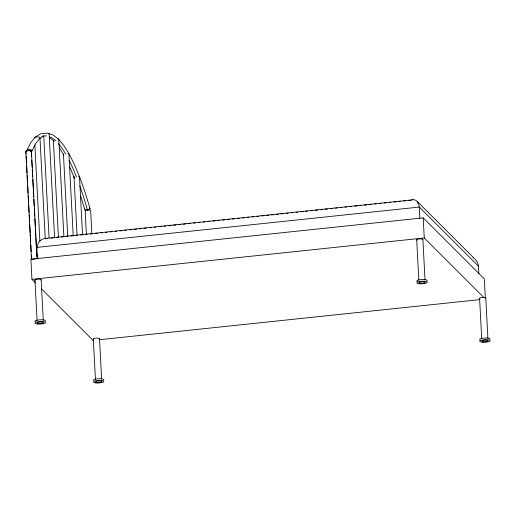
<?xml version="1.0" encoding="UTF-8"?>
<svg xmlns="http://www.w3.org/2000/svg" width="516" height="516" viewBox="0 0 516 516"><rect width="100%" height="100%" fill="white"/><g stroke="black" fill="none" stroke-linecap="round" stroke-linejoin="round"><path stroke-width="0.77" d="M37.803 258.826C36.43 250.834 35.262 239.198 46.143 238.353L413.864 199.686L415.741 200.247L417.309 201.511L473.559 257.703M58.785 139.462L64.01 145.757L69.299 154.271L74.594 164.914L79.967 177.852L85.108 192.358L90.074 208.535L89.339 209.354L87.456 209.902L85.095 209.702L84.766 208.974M26.626 150.885L30.521 143.016L34.637 137.733M31.012 151.865L31.973 150.491C30.844 148.911 28.058 149.227 26.793 150.517M87.933 210.56L88.584 209.244M31.831 151.227L35.552 143.751L39.642 138.494M34.978 137.379L40.525 133.844L47.311 133.051M39.925 138.423L43.699 135.889M411.82 199.873L412.858 199.686M51.032 238.173L53.438 237.915M56.644 237.579L58.243 237.412M61.449 237.07L63.055 236.902M66.254 236.567L67.86 236.399M71.066 236.057L72.666 235.889M75.871 235.554L77.477 235.38M80.677 235.044L83.082 234.793M85.488 234.541L87.088 234.367M90.294 234.032L92.699 233.78M95.099 233.522L97.505 233.271M100.71 232.935L102.31 232.761M105.516 232.426L107.122 232.258M110.321 231.916L111.927 231.749M115.133 231.413L116.732 231.245M119.938 230.904L122.344 230.652M124.743 230.4L126.349 230.226M129.555 229.891L131.954 229.639M134.36 229.381L136.766 229.13M139.165 228.878L141.571 228.627M143.977 228.369L146.376 228.117M149.582 227.782L151.188 227.608M154.387 227.272L155.993 227.105M159.199 226.763L161.598 226.511M164.004 226.26L165.604 226.092M168.809 225.75L171.215 225.498M173.621 225.247L176.02 224.989M178.426 224.737L180.832 224.486M183.232 224.228L185.637 223.976M188.043 223.725L190.443 223.473M193.648 223.131L195.254 222.964M198.454 222.628L200.06 222.454M203.265 222.119L204.865 221.951M208.071 221.609L209.67 221.441M212.876 221.106L215.282 220.854M217.688 220.596L219.287 220.429M222.493 220.093L224.899 219.835M227.298 219.584L229.704 219.332M232.11 219.074L234.509 218.823M237.715 218.487L239.321 218.32M242.52 217.978L244.126 217.81M247.332 217.475L248.931 217.3M252.137 216.965L253.737 216.797M256.942 216.456L258.548 216.288M261.754 215.952L264.153 215.701M266.559 215.443L268.965 215.191M271.364 214.94L273.77 214.682M276.176 214.43L278.575 214.179M280.981 213.921L283.387 213.669M286.586 213.334L288.192 213.166M291.398 212.824L292.998 212.656M296.203 212.321L297.803 212.147M301.009 211.812L303.414 211.56M305.82 211.302L307.42 211.134M310.626 210.799L313.031 210.547M315.431 210.289L317.837 210.038M320.243 209.786L322.642 209.528M325.048 209.277L327.447 209.025M330.653 208.683L332.259 208.516M335.465 208.18L337.064 208.013M340.27 207.671L341.869 207.503M345.075 207.168L346.681 206.993M349.887 206.658L351.486 206.49M354.692 206.148L357.098 205.897M359.497 205.645L361.103 205.478M364.309 205.136L366.708 204.884M369.114 204.633L371.514 204.375M374.719 204.039L376.325 203.872M379.531 203.53L381.13 203.362M384.336 203.027L385.936 202.859M389.141 202.517L390.747 202.349M393.953 202.014L396.353 201.756M398.758 201.504L400.358 201.337M403.564 200.995L405.969 200.743M408.369 200.492L410.775 200.24M37.204 247.364L419.289 207.071L478.435 266.166L478.835 273.803M485.343 298.229L484.33 278.924L423.21 217.862L30.889 259.232L31.947 279.337L35.34 282.729M31.947 279.337L424.262 237.966L483.685 297.332M99.472 339.722L479.777 299.622M46.143 238.353L47.769 238.257M47.911 133.199L53.342 135.134L58.456 139.159M89.674 208.077L90.074 208.535M473.011 257.458C475.868 259.471 478.203 262.579 478.435 266.166M49.568 137.682L54.083 141.229L53.748 140.926M41.564 288.947L93.067 340.399M417.309 201.511L419.147 205.755L419.889 218.532M59.359 147.853L63.81 155.026M69.666 166.707L74.594 178.581M80.677 196.157L84.695 209.244M485.788 298.003L487.904 338.367M479.596 298.254L481.712 338.619M423.21 217.862L424.262 237.966M422.888 239.54L425.003 279.898M416.696 239.792L418.811 280.156M99.511 338.735L101.626 379.099M91.854 233.761L90.635 210.47A2.761 0.671 -3 0 0 87.456 209.902A2.761 0.671 -3 0 0 85.372 210.934M93.319 338.986L95.434 379.35M85.146 210.605L86.411 234.696M79.496 176.795L82.521 234.477M74.007 176.924L77.071 235.412M73.214 235.812L68.931 154.091A2.761 0.671 -3 0 0 67.809 153.536M63.449 154.22L67.77 236.747M58.785 139.307L63.868 236.315M53.342 140.242L58.424 237.25M54.567 237.683L49.149 134.321A2.761 0.671 -3 0 0 48.027 133.767M43.75 136.056L49.078 237.811M45.26 238.902L39.945 137.566A2.761 0.671 -3 0 0 36.771 136.992A2.761 0.671 -3 0 0 34.682 138.03M34.836 144.931L39.9 241.443M41.138 279.788L43.254 320.152M31.437 151.33L37.075 258.922M31.289 151.182L31.579 156.799M31.747 160.012L32.127 167.242M32.256 169.648L32.631 176.878M32.76 179.284L33.179 187.314M33.263 188.921L33.688 196.951M33.811 199.357L34.191 206.587M34.314 208.993L34.695 216.223M34.824 218.629L35.243 226.659M35.327 228.266L35.746 236.296M35.83 237.902L36.255 245.932M36.378 248.338L36.797 256.368M34.946 280.046L37.062 320.41M25.948 151.459L26.071 153.871M26.2 156.277L26.58 163.507M26.703 165.913L27.084 173.144M27.213 175.55L27.587 182.774M27.716 185.186L28.135 193.216M28.264 195.622L28.638 202.852M28.767 205.258L29.148 212.489M29.27 214.895L29.651 222.119M29.78 224.531L30.199 232.561M30.283 234.167L30.702 242.198M30.831 244.603L31.205 251.834M31.379 255.039L31.586 259.058M25.8 151.317L31.437 258.909M41.919 136.579A222.144 45.918 84 0 1 46.582 135.94M49.349 136.617A222.144 45.918 84 0 1 55.889 140.984M58.398 143.616A222.144 45.918 84 0 1 65.738 154.149M69.047 160.257A222.144 45.918 84 0 1 76.491 177.027M79.838 185.973A222.144 45.918 84 0 1 87.456 209.902M26.955 150.962A2.761 0.671 -3 0 1 30.309 150.775A2.761 0.671 -3 0 1 31.27 151.511M25.968 151.633A2.761 0.671 -3 0 1 26.458 151.111M26.026 151.646A2.761 0.671 -3 0 1 28.832 150.569A2.761 0.671 -3 0 1 30.779 151.53M31.992 259.361A2.761 0.671 -3 0 1 35.211 258.974M78.374 176.24A2.761 0.671 -3 0 1 79.329 176.975M74.614 177.388A2.761 0.671 -3 0 1 74.233 177.259M74.027 177.098A2.761 0.671 -3 0 1 74.175 176.749M63.668 154.548A2.761 0.671 -3 0 1 63.61 154.045M57.663 138.752A2.761 0.671 -3 0 1 58.618 139.481M93.68 339.347A3.102 0.748 -3 0 1 96.111 338.128A3.102 0.748 -3 0 1 99.375 338.935M93.441 380.556A5.27 1.277 -3 0 1 98.749 378.731A5.27 1.277 -3 0 1 103.606 380.137M479.957 298.616A3.102 0.748 -3 0 1 482.802 297.371A3.102 0.748 -3 0 1 485.324 298.396M480.202 340.115A5.27 1.277 -3 0 1 484.343 338.038A5.27 1.277 -3 0 1 489.884 339.405M417.057 240.153A3.102 0.748 -3 0 1 419.495 238.927A3.102 0.748 -3 0 1 422.759 239.74M417.302 281.646A5.27 1.277 -3 0 1 421.443 279.575A5.27 1.277 -3 0 1 426.984 280.943M35.307 280.407A3.102 0.748 -3 0 1 37.745 279.182A3.102 0.748 -3 0 1 41.003 279.995M35.552 321.9A5.27 1.277 -3 0 1 39.693 319.83A5.27 1.277 -3 0 1 45.234 321.197M97.014 382.427A3.102 0.748 -3 0 0 101.755 381.576A3.102 0.748 -3 0 0 97.201 381.111A3.102 0.748 -3 0 0 97.014 382.427M95.873 382.924A5.27 1.277 -3 0 0 103.922 381.492A5.27 1.277 -3 0 0 96.182 380.698A5.27 1.277 -3 0 0 95.873 382.924M483.298 341.695A3.102 0.748 -3 0 0 488.033 340.844A3.102 0.748 -3 0 0 483.479 340.379A3.102 0.748 -3 0 0 483.298 341.695M482.15 342.192A5.27 1.277 -3 0 0 490.2 340.76A5.27 1.277 -3 0 0 482.466 339.967A5.27 1.277 -3 0 0 482.15 342.192M420.398 283.226A3.102 0.748 -3 0 0 425.132 282.381A3.102 0.748 -3 0 0 420.579 281.917A3.102 0.748 -3 0 0 420.398 283.226M419.25 283.729A5.27 1.277 -3 0 0 427.3 282.297A5.27 1.277 -3 0 0 419.566 281.504A5.27 1.277 -3 0 0 419.25 283.729M38.648 323.48A3.102 0.748 -3 0 0 43.383 322.635A3.102 0.748 -3 0 0 38.829 322.171A3.102 0.748 -3 0 0 38.648 323.48M37.5 323.983A5.27 1.277 -3 0 0 45.55 322.552A5.27 1.277 -3 0 0 37.81 321.758A5.27 1.277 -3 0 0 37.5 323.983"/></g></svg>
